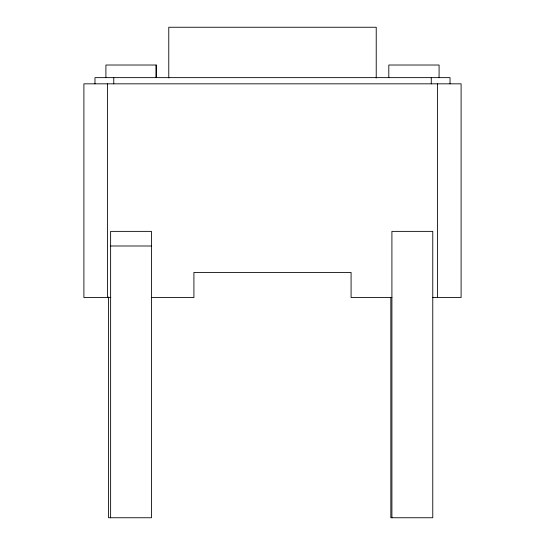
<?xml version="1.0" encoding="UTF-8"?>
<svg xmlns="http://www.w3.org/2000/svg" width="545" height="545" viewBox="0 0 545 545"><rect width="100%" height="100%" fill="white"/><g stroke="black" fill="none" stroke-linecap="round" stroke-linejoin="round"><path stroke-width="0.82" d="M156.17 65.019L156.17 77.635L156.197 65.019L105.907 65.019L105.907 77.635M110.621 245.993L151.483 245.993M110.867 297.57L83.903 297.57L83.903 83.828L461.097 83.828L461.097 297.57L432.437 297.57M151.483 297.57L193.918 297.57L193.918 272.425L351.082 272.425L351.082 297.57L391.909 297.57M450.027 83.828L450.027 77.635L94.973 77.635L94.973 83.828M439.066 77.635L439.093 65.019L388.803 65.019L388.803 77.635M437.519 83.828L437.519 297.57M431.265 77.635L431.265 83.828M391.909 517.75L391.909 231.373L432.771 231.373L432.771 517.75L390.84 517.75L390.84 297.652M376.227 77.955L376.227 27.25L168.773 27.25L168.773 77.955M113.769 77.635L113.769 83.828M110.621 517.75L110.621 231.373L151.483 231.373L151.483 517.75L108.557 517.75L108.557 296.95M107.481 83.828L107.481 297.57"/></g></svg>
